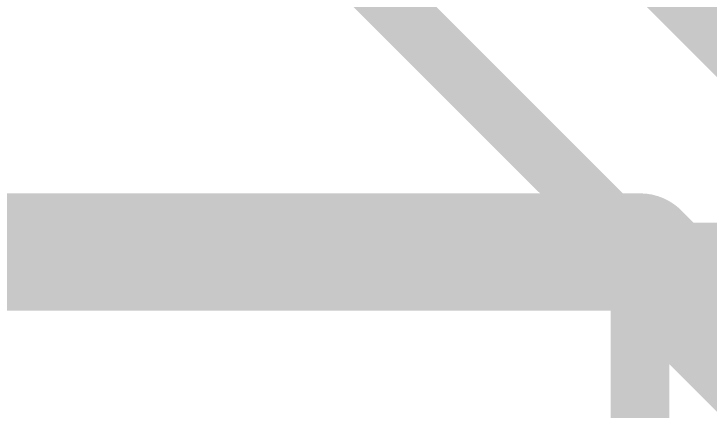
# Model space of a CAD drawing. Extents: x -15.6 to 82.7, y -6.5 to 54.7.
# Drawn here: x 43.006 to 46.023, y 42.49 to 44.212 of the extents above; entities that cross this region are included whole.
import ezdxf

# ---------------------------------------------------------------- set-up
doc = ezdxf.new("R2010")
doc.units = 0
for name, color, linetype in [('1', 12, 'CONTINUOUS'), ('16', 132, 'CONTINUOUS'), ('21', 41, 'CONTINUOUS'), ('22', 40, 'CONTINUOUS')]:
    doc.layers.add(name, color=color, linetype=linetype)

msp = doc.modelspace()

# ---------------------------------------------------------------- linework, layer by layer
at = {"layer": '1', "const_width": 0.254}
for points in [[(46.99, 43.18), (44.45, 45.72)], [(45.72, 43.18), (44.45, 44.45)], [(45.72, 31.75), (45.72, 43.18)]]:
    msp.add_lwpolyline(points, dxfattribs=at)
at = {"layer": '1', "const_width": 0.127}
for points in [[(45.7835, 43.18, 1), (45.6565, 43.18)], [(45.6751, 43.1351, 1), (45.7649, 43.2249)]]:
    msp.add_lwpolyline(points, format="xyb", dxfattribs=at)
at = {"layer": '16', "const_width": 0.254}
msp.add_lwpolyline([(62.23, 43.18), (12.7, 43.18)], dxfattribs=at)
at = {"layer": '21', "const_width": 0.508}
for points in [[(45.72, 43.18), (15.24, 43.18)], [(46.99, 41.91), (45.72, 43.18)]]:
    msp.add_lwpolyline(points, dxfattribs=at)
at = {"layer": '21', "const_width": 0.254}
for points in [[(45.8098, 43.2698, 1), (45.6302, 43.0902)], [(45.72, 43.053, 1), (45.72, 43.307)]]:
    msp.add_lwpolyline(points, format="xyb", dxfattribs=at)
at = {"layer": '22', "const_width": 0.508}
for points in [[(45.72, 43.18), (15.24, 43.18)], [(46.99, 41.91), (45.72, 43.18)]]:
    msp.add_lwpolyline(points, dxfattribs=at)
at = {"layer": '22', "const_width": 0.254}
for points in [[(45.8098, 43.2698, 1), (45.6302, 43.0902)], [(45.72, 43.053, 1), (45.72, 43.307)]]:
    msp.add_lwpolyline(points, format="xyb", dxfattribs=at)

doc.saveas('drawing.dxf')
